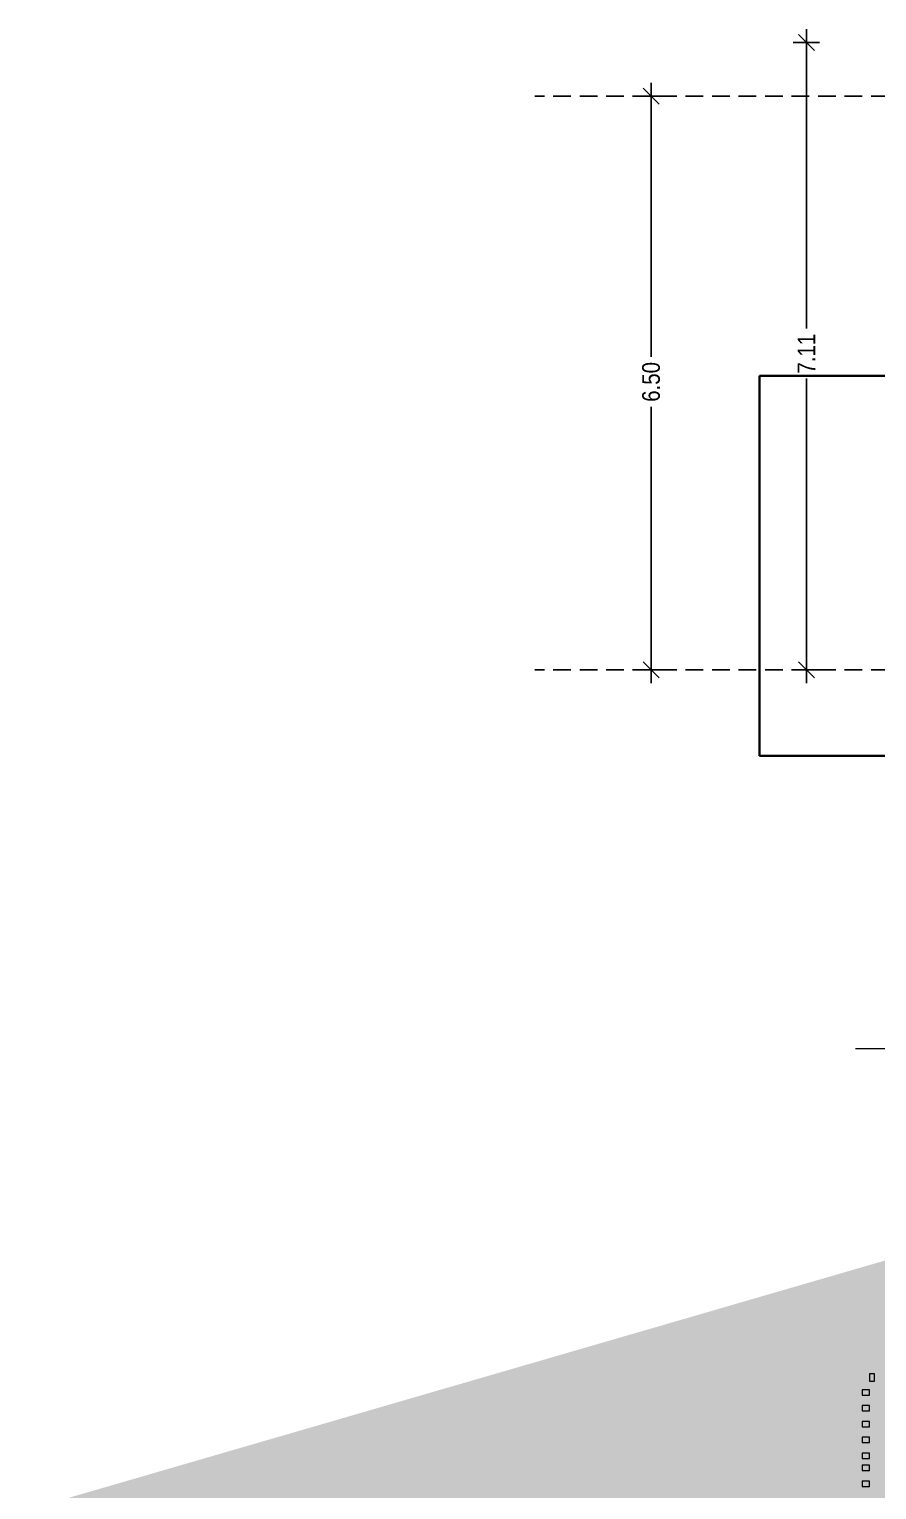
# Model space of a CAD drawing. Header units: metres. Extents: x 141.1 to 189.7, y 0 to 66.6.
# Drawn here: x 147.86 to 157.46, y 46.67 to 63.22 of the extents above; entities that cross this region are included whole.
import ezdxf

# ---------------------------------------------------------------- set-up
doc = ezdxf.new("R2010")
doc.units = ezdxf.units.M
doc.header["$XCLIPFRAME"] = 2
doc.header["$PDMODE"] = 65
doc.linetypes.add('AUSGEZOGEN', pattern=[0])
doc.linetypes.add('VERDECKT2_S2', pattern=[0.27, 0.2, -0.07])
for name, color, linetype, lineweight in [('Allgemein01', 7, 'AUSGEZOGEN', 13), ('Möblierung', 7, 'AUSGEZOGEN', 13), ('Standard', 7, 'AUSGEZOGEN', 25), ('Stütze Holz', 7, 'AUSGEZOGEN', 13)]:
    doc.layers.add(name, color=color, linetype=linetype, lineweight=lineweight)
doc.styles.add('ARIAL', font='arial.ttf')
doc.dimstyles.new('DIMSTYLE_6', dxfattribs={"dimtxt": 0.2, "dimasz": 0.3, "dimexe": 0, "dimexo": 1e-06, "dimgap": 0.1, "dimtad": 0, "dimrnd": 0.005, "dimzin": 4, "dimdsep": 46, "dimtxsty": 'ARIAL', "dimblk1": 'ALL_ML_STRICH', "dimblk2": 'ALL_ML_STRICH', "dimsah": 1, "dimcen": 0, "dimse1": 1, "dimse2": 1, "dimclrd": 7, "dimclre": 7, "dimclrt": 7, "dimadec": 0, "dimazin": 0, "dimtfac": 1, "dimtdec": 0, "dimtix": 1, "dimtmove": 2, "dimatfit": 3, "dimfxl": 0, "dimtzin": 0, "dimlwd": 0, "dimlwe": 25, "dimarcsym": 0})
picture_1 = doc.add_image_def('image4.jpg', size_in_pixel=(256, 256))

# ---------------------------------------------------------------- blocks, each defined once
blk = doc.blocks.new('ALL_ML_STRICH')
at = {"color": 0, "linetype": 'ByBlock', "lineweight": -2}
for p, q in [((-1, 0), (0.5, 0)), ((-0.3, -0.3), (0.3, 0.3)), ((0, -0.5), (0, 0.5))]:
    blk.add_line(p, q, dxfattribs=at)
blk = doc.blocks.new('*D16')
at = {"layer": 'DEFPOINTS', "color": 7, "linetype": 'AUSGEZOGEN', "lineweight": 25, "transparency": 33554687}
for p in [(153.589, 62.465), (153.589, 55.965), (154.907, 55.965)]:
    blk.add_point(p, dxfattribs=at)
at = {"layer": 'Standard', "color": 7, "linetype": 'AUSGEZOGEN', "lineweight": -2, "transparency": 33554687}
for p, q in [((154.907, 59.51), (154.907, 62.465)), ((154.907, 55.965), (154.907, 58.944))]:
    blk.add_line(p, q, dxfattribs=at)
at = {"layer": 'Standard', "color": 7, "linetype": 'AUSGEZOGEN', "lineweight": 25, "transparency": 33554687, "xscale": 0.3, "yscale": 0.3, "zscale": 0.3}
for p, rotation in [((154.907, 62.465), 90), ((154.907, 55.965), 270)]:
    blk.add_blockref('ALL_ML_STRICH', p, dxfattribs=dict(at, rotation=rotation))
at = {"layer": 'Standard', "color": 7, "linetype": 'AUSGEZOGEN', "lineweight": 25, "transparency": 33554687, "insert": (154.907, 59.227), "char_height": 0.2, "width": 0.66667, "attachment_point": 5, "rotation": 90, "style": 'ARIAL'}
blk.add_mtext('\\W0.83;\\A1;{\\A1;{6.50\\H0.132000;\\S^ ;}}', dxfattribs=at)
blk = doc.blocks.new('*D18')
at = {"layer": 'DEFPOINTS', "color": 7, "linetype": 'AUSGEZOGEN', "lineweight": 25, "transparency": 33554687}
for p in [(158.798, 63.074), (153.589, 55.965), (156.665, 55.965)]:
    blk.add_point(p, dxfattribs=at)
at = {"layer": 'Standard', "color": 7, "linetype": 'AUSGEZOGEN', "lineweight": -2, "transparency": 33554687}
for p, q in [((156.665, 59.831), (156.665, 63.074)), ((156.665, 55.965), (156.665, 59.264))]:
    blk.add_line(p, q, dxfattribs=at)
at = {"layer": 'Standard', "color": 7, "linetype": 'AUSGEZOGEN', "lineweight": 25, "transparency": 33554687, "xscale": 0.3, "yscale": 0.3, "zscale": 0.3}
for p, rotation in [((156.665, 63.074), 90), ((156.665, 55.965), 270)]:
    blk.add_blockref('ALL_ML_STRICH', p, dxfattribs=dict(at, rotation=rotation))
at = {"layer": 'Standard', "color": 7, "linetype": 'AUSGEZOGEN', "lineweight": 25, "transparency": 33554687, "insert": (156.665, 59.547), "char_height": 0.2, "width": 0.66667, "attachment_point": 5, "rotation": 90, "style": 'ARIAL'}
blk.add_mtext('\\W0.83;\\A1;{\\A1;{7.11\\H0.132000;\\S^ ;}}', dxfattribs=at)

msp = doc.modelspace()

# ---------------------------------------------------------------- hatches: boundary and pattern name
at = {"layer": 'Standard', "linetype": 'AUSGEZOGEN', "lineweight": 25, "transparency": 33554687}
h = msp.add_hatch(color=254, dxfattribs=at)
h.paths.add_polyline_path([(148.2855, 46.3853), (148.2597, 46.2738), (148.2029, 46.1845), (148.1225, 46.0977), (148.0309, 46.0405), (147.9183, 46.0094), (147.8649, 46.0057), (147.9839, 43.4485), (160.8975, 47.2285), (161.0286, 47.5182), (161.3658, 47.3656), (177.4506, 52.0739), (177.4528, 54.7689), (177.377, 54.8391), (177.3368, 54.8918), (177.315, 54.8836), (177.269, 55.0057), (148.2692, 46.5689), (148.2878, 46.4993)])
h.paths.add_polyline_path([(176.3454, 52.505), (176.17, 52.9705), (176.6354, 53.1459), (176.8108, 52.6805)], flags=16)
h.paths.add_polyline_path([(174.3383, 51.3188), (174.0115, 51.1956), (173.8883, 51.5224), (174.2151, 51.6456)], flags=16)

# ---------------------------------------------------------------- linework, layer by layer
at = {"layer": 'Allgemein01', "color": 1, "linetype": 'VERDECKT2_S2', "lineweight": 25, "transparency": 33554687}
msp.add_line((158.7978, 62.4648), (153.589, 62.4648), dxfattribs=at)
at = {"layer": 'Allgemein01', "color": 7, "linetype": 'VERDECKT2_S2', "lineweight": 25, "transparency": 33554687}
msp.add_line((158.7978, 55.9648), (153.589, 55.9648), dxfattribs=at)
at = {"layer": 'Allgemein01', "color": 52, "linetype": 'AUSGEZOGEN', "lineweight": 13, "transparency": 33554687}
msp.add_line((157.2211, 51.6715), (173.2103, 51.6715), dxfattribs=at)
at = {"layer": 'Möblierung', "color": 7, "linetype": 'AUSGEZOGEN', "lineweight": 35, "transparency": 33554687}
for p, q in [((158.7978, 59.2948), (156.1355, 59.2948)), ((156.1355, 59.2948), (156.1355, 54.9901)), ((156.1355, 54.9901), (158.7978, 54.9901))]:
    msp.add_line(p, q, dxfattribs=at)

# ---------------------------------------------------------------- dimensions: what is measured, and where the dimension line sits
at = {"layer": 'Standard', "color": 7, "linetype": 'AUSGEZOGEN', "lineweight": 25, "transparency": 33554687}
for base, p2, picture, middle in [((156.665, 63.0737), (158.7978, 63.0737), '*D18', (156.665, 59.5474)), ((154.907, 62.4648), (153.589, 62.4648), '*D16', (154.907, 59.2271))]:
    dim = msp.add_linear_dim(base=base, p1=(153.589, 55.9648), p2=p2, angle=90, dimstyle='DIMSTYLE_6', override={"dimpost": '<>', "dimclrd": 7, "dimclre": 7, "dimclrt": 7, "dimlwd": 0, "dimlwe": 25}, dxfattribs=at)
    dim.commit()
    dim.dimension.update_dxf_attribs({"geometry": picture, "text_midpoint": middle, "dimtype": 160})

# ---------------------------------------------------------------- pictures from other files: only their frames are drawn
at = {"layer": 'Stütze Holz', "lineweight": 18, "transparency": 33554687}
image = msp.add_image(picture_1, insert=(157.3778, 47.9048), size_in_units=(0.381, 0.381), dxfattribs=at)
image.set_boundary_path([(-0.5, 255.5), (39.82, 255.5), (39.82, 201.74), (-0.5, 201.74), (-0.5, 255.5)])
image = msp.add_image(picture_1, insert=(157.2978, 47.7465), size_in_units=(0.381, 0.381), dxfattribs=at)
image.set_boundary_path([(53.26, 255.5), (53.26, 215.18), (-0.5, 215.18), (-0.5, 255.5), (53.26, 255.5)])
image = msp.add_image(picture_1, insert=(157.2978, 47.5665), size_in_units=(0.381, 0.381), dxfattribs=at)
image.set_boundary_path([(53.26, 255.5), (53.26, 215.18), (-0.5, 215.18), (-0.5, 255.5), (53.26, 255.5)])
image = msp.add_image(picture_1, insert=(157.2978, 47.3874), size_in_units=(0.381, 0.381), dxfattribs=at)
image.set_boundary_path([(53.26, 255.5), (53.26, 215.18), (-0.5, 215.18), (-0.5, 255.5), (53.26, 255.5)])
image = msp.add_image(picture_1, insert=(157.2978, 47.2074), size_in_units=(0.381, 0.381), dxfattribs=at)
image.set_boundary_path([(53.26, 255.5), (53.26, 215.18), (-0.5, 215.18), (-0.5, 255.5), (53.26, 255.5)])
image = msp.add_image(picture_1, insert=(157.2978, 47.0274), size_in_units=(0.381, 0.381), dxfattribs=at)
image.set_boundary_path([(53.26, 255.5), (53.26, 215.18), (-0.5, 215.18), (-0.5, 255.5), (53.26, 255.5)])
image = msp.add_image(picture_1, insert=(157.2978, 46.8902), size_in_units=(0.381, 0.381), dxfattribs=at)
image.set_boundary_path([(53.26, 255.5), (53.26, 215.18), (-0.5, 215.18), (-0.5, 255.5), (53.26, 255.5)])
image = msp.add_image(picture_1, insert=(157.2978, 46.7102), size_in_units=(0.381, 0.381), dxfattribs=at)
image.set_boundary_path([(53.26, 255.5), (53.26, 215.18), (-0.5, 215.18), (-0.5, 255.5), (53.26, 255.5)])

doc.saveas('drawing.dxf')
